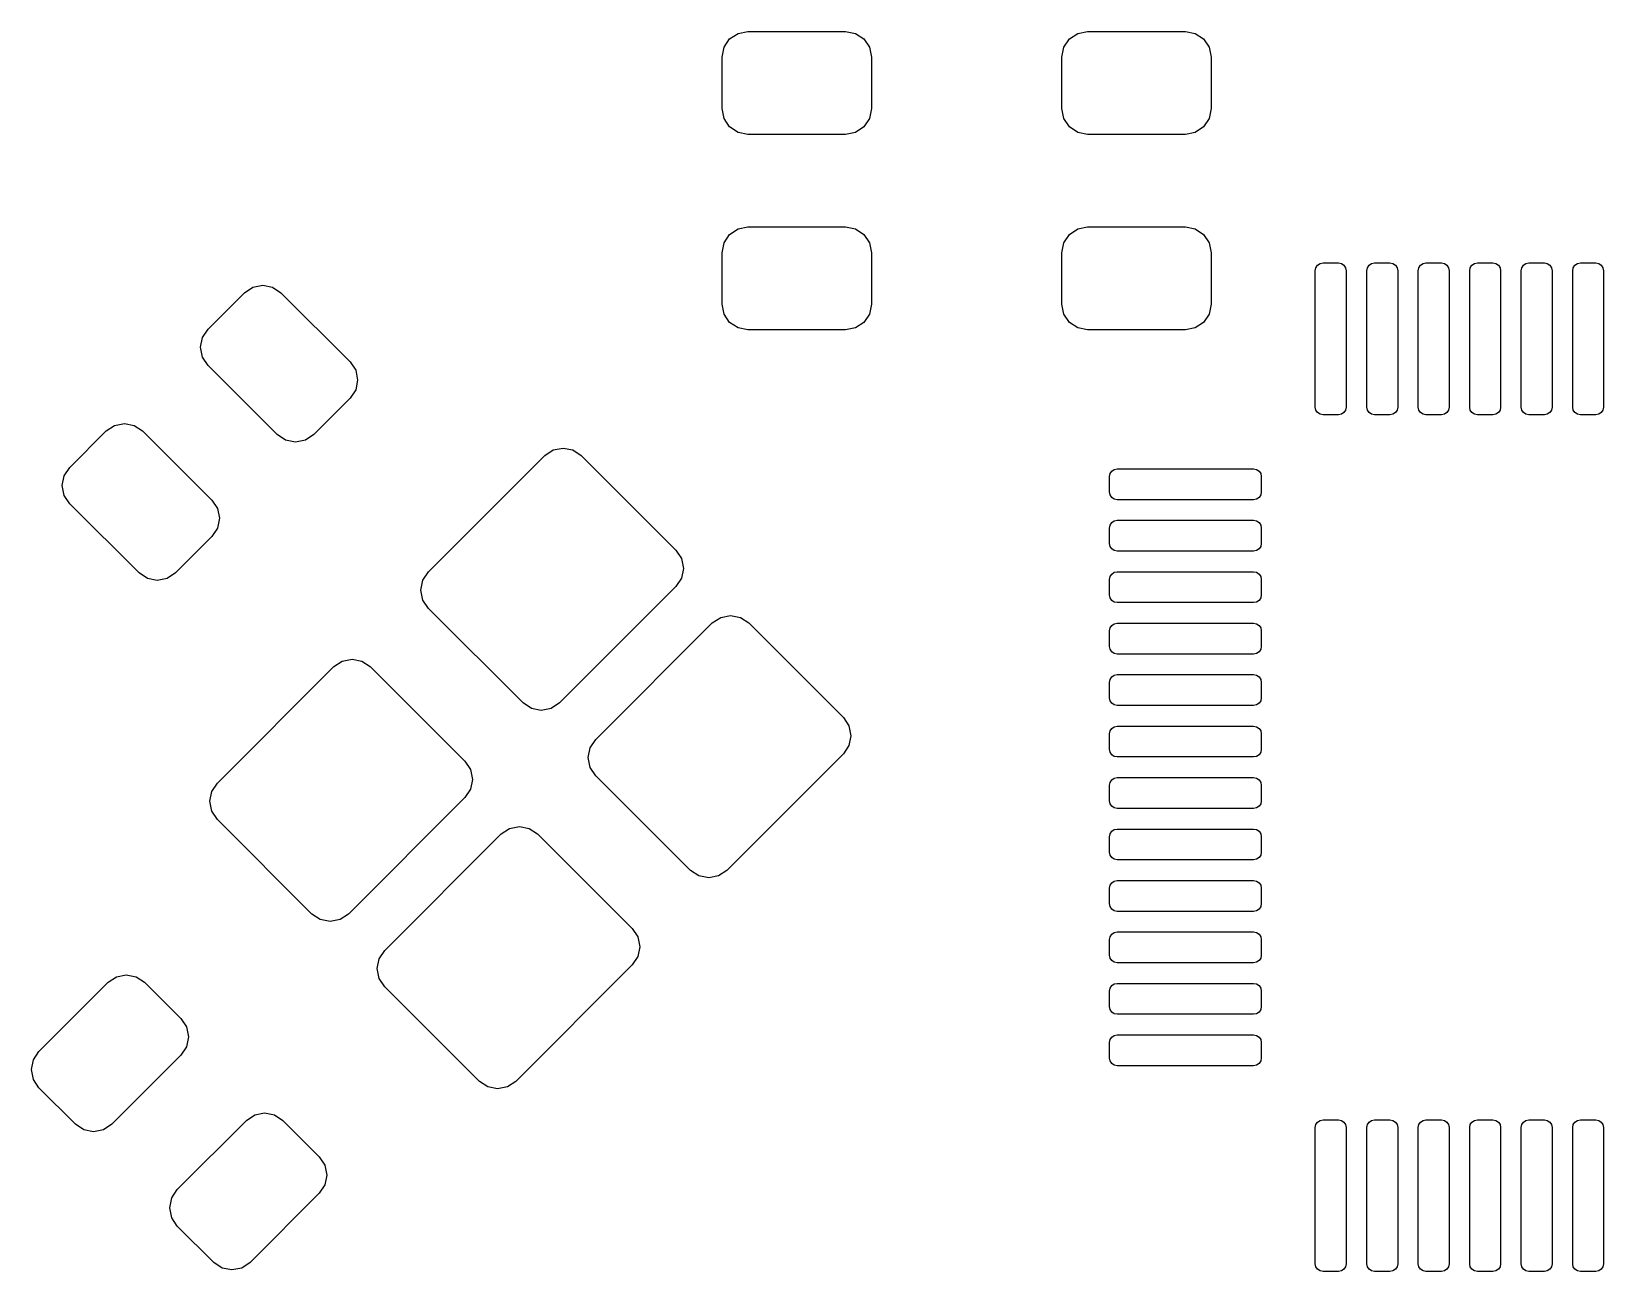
# Model space of a CAD drawing. Extents: x 8.7 to 62.2, y 18.7 to 41.4.
# Drawn here: x 31.47 to 46.74, y 29.35 to 41.4 of the extents above; entities that cross this region are included whole.
import ezdxf

# ---------------------------------------------------------------- set-up
doc = ezdxf.new("R2010")
doc.units = 0
doc.layers.add('BLACK', color=7, linetype='CONTINUOUS')

msp = doc.modelspace()

# ---------------------------------------------------------------- linework, layer by layer
at = {"layer": 'BLACK', "linetype": 'CONTINUOUS'}
for p, q in [((38.329329, 41.38097), (38.425, 41.4)), ((38.425, 41.4), (39.375, 41.4)), ((39.375, 41.4), (39.470671, 41.38097)), ((41.629329, 41.38097), (41.725, 41.4)), ((41.725, 41.4), (42.675, 41.4)), ((42.675, 41.4), (42.770671, 41.38097)), ((38.175, 41.15), (38.19403, 41.245671)), ((38.19403, 41.245671), (38.248223, 41.326777)), ((38.248223, 41.326777), (38.329329, 41.38097)), ((39.470671, 41.38097), (39.551777, 41.326777)), ((39.551777, 41.326777), (39.60597, 41.245671)), ((39.60597, 41.245671), (39.625, 41.15)), ((41.475, 41.15), (41.49403, 41.245671)), ((41.49403, 41.245671), (41.548223, 41.326777)), ((41.548223, 41.326777), (41.629329, 41.38097)), ((42.770671, 41.38097), (42.851777, 41.326777)), ((42.851777, 41.326777), (42.90597, 41.245671)), ((42.90597, 41.245671), (42.925, 41.15)), ((38.175, 40.65), (38.175, 41.15)), ((39.625, 41.15), (39.625, 40.65)), ((41.475, 40.65), (41.475, 41.15)), ((42.925, 41.15), (42.925, 40.65)), ((38.19403, 40.554329), (38.175, 40.65)), ((39.625, 40.65), (39.60597, 40.554329)), ((41.49403, 40.554329), (41.475, 40.65)), ((42.925, 40.65), (42.90597, 40.554329)), ((38.248223, 40.473223), (38.19403, 40.554329)), ((38.329329, 40.41903), (38.248223, 40.473223)), ((39.551777, 40.473223), (39.470671, 40.41903)), ((39.60597, 40.554329), (39.551777, 40.473223)), ((41.548223, 40.473223), (41.49403, 40.554329)), ((41.629329, 40.41903), (41.548223, 40.473223)), ((42.851777, 40.473223), (42.770671, 40.41903)), ((42.90597, 40.554329), (42.851777, 40.473223)), ((38.425, 40.4), (38.329329, 40.41903)), ((39.375, 40.4), (38.425, 40.4)), ((39.470671, 40.41903), (39.375, 40.4)), ((41.725, 40.4), (41.629329, 40.41903)), ((42.675, 40.4), (41.725, 40.4)), ((42.770671, 40.41903), (42.675, 40.4)), ((38.19403, 39.345673), (38.248223, 39.426779)), ((38.248223, 39.426779), (38.329329, 39.480972)), ((38.329329, 39.480972), (38.425, 39.500002)), ((38.425, 39.500002), (39.375, 39.500002)), ((39.375, 39.500002), (39.470671, 39.480972)), ((39.470671, 39.480972), (39.551777, 39.426779)), ((39.551777, 39.426779), (39.60597, 39.345673)), ((41.49403, 39.345673), (41.548223, 39.426779)), ((41.548223, 39.426779), (41.629329, 39.480972)), ((41.629329, 39.480972), (41.725, 39.500002)), ((41.725, 39.500002), (42.675, 39.500002)), ((42.675, 39.500002), (42.770671, 39.480972)), ((42.770671, 39.480972), (42.851777, 39.426779)), ((42.851777, 39.426779), (42.90597, 39.345673)), ((38.175, 39.250002), (38.19403, 39.345673)), ((38.175, 38.750002), (38.175, 39.250002)), ((39.60597, 39.345673), (39.625, 39.250002)), ((39.625, 39.250002), (39.625, 38.750002)), ((41.475, 39.250002), (41.49403, 39.345673)), ((41.475, 38.750002), (41.475, 39.250002)), ((42.90597, 39.345673), (42.925, 39.250002)), ((42.925, 39.250002), (42.925, 38.750002)), ((43.9375, 39.075), (43.943209, 39.103701)), ((43.943209, 39.103701), (43.959467, 39.128033)), ((43.959467, 39.128033), (43.983799, 39.144291)), ((43.983799, 39.144291), (44.0125, 39.15)), ((44.0125, 39.15), (44.1625, 39.15)), ((44.1625, 39.15), (44.191201, 39.144291)), ((44.191201, 39.144291), (44.215533, 39.128033)), ((44.215533, 39.128033), (44.231791, 39.103701)), ((44.231791, 39.103701), (44.2375, 39.075)), ((44.4375, 39.075), (44.443209, 39.103701)), ((44.443209, 39.103701), (44.459467, 39.128033)), ((44.459467, 39.128033), (44.483799, 39.144291)), ((44.483799, 39.144291), (44.5125, 39.15)), ((44.5125, 39.15), (44.6625, 39.15)), ((44.6625, 39.15), (44.691201, 39.144291)), ((44.691201, 39.144291), (44.715533, 39.128033)), ((44.715533, 39.128033), (44.731791, 39.103701)), ((44.731791, 39.103701), (44.7375, 39.075)), ((44.9375, 39.075), (44.943209, 39.103701)), ((44.943209, 39.103701), (44.959467, 39.128033)), ((44.959467, 39.128033), (44.983799, 39.144291)), ((44.983799, 39.144291), (45.0125, 39.15)), ((45.0125, 39.15), (45.1625, 39.15)), ((45.1625, 39.15), (45.191201, 39.144291)), ((45.191201, 39.144291), (45.215533, 39.128033)), ((45.215533, 39.128033), (45.231791, 39.103701)), ((45.231791, 39.103701), (45.2375, 39.075)), ((45.4375, 39.075), (45.443209, 39.103701)), ((45.443209, 39.103701), (45.459467, 39.128033)), ((45.459467, 39.128033), (45.483799, 39.144291)), ((45.483799, 39.144291), (45.5125, 39.15)), ((45.5125, 39.15), (45.6625, 39.15)), ((45.6625, 39.15), (45.691201, 39.144291)), ((45.691201, 39.144291), (45.715533, 39.128033)), ((45.715533, 39.128033), (45.731791, 39.103701)), ((45.731791, 39.103701), (45.7375, 39.075)), ((45.9375, 39.075), (45.943209, 39.103701)), ((45.943209, 39.103701), (45.959467, 39.128033)), ((45.959467, 39.128033), (45.983799, 39.144291)), ((45.983799, 39.144291), (46.0125, 39.15)), ((46.0125, 39.15), (46.1625, 39.15)), ((46.1625, 39.15), (46.191201, 39.144291)), ((46.191201, 39.144291), (46.215533, 39.128033)), ((46.215533, 39.128033), (46.231791, 39.103701)), ((46.231791, 39.103701), (46.2375, 39.075)), ((46.4375, 39.075), (46.443209, 39.103701)), ((46.443209, 39.103701), (46.459467, 39.128033)), ((46.459467, 39.128033), (46.483799, 39.144291)), ((46.483799, 39.144291), (46.5125, 39.15)), ((46.5125, 39.15), (46.6625, 39.15)), ((46.6625, 39.15), (46.691201, 39.144291)), ((46.691201, 39.144291), (46.715533, 39.128033)), ((46.715533, 39.128033), (46.731791, 39.103701)), ((46.731791, 39.103701), (46.7375, 39.075)), ((43.9375, 37.75), (43.9375, 39.075)), ((44.2375, 39.075), (44.2375, 37.75)), ((44.4375, 37.75), (44.4375, 39.075)), ((44.7375, 39.075), (44.7375, 37.75)), ((44.9375, 37.75), (44.9375, 39.075)), ((45.2375, 39.075), (45.2375, 37.75)), ((45.4375, 37.75), (45.4375, 39.075)), ((45.7375, 39.075), (45.7375, 37.75)), ((45.9375, 37.75), (45.9375, 39.075)), ((46.2375, 39.075), (46.2375, 37.75)), ((46.4375, 37.75), (46.4375, 39.075)), ((46.7375, 39.075), (46.7375, 37.75)), ((33.182322, 38.507627), (33.535875, 38.86118)), ((33.535875, 38.86118), (33.616981, 38.915373)), ((33.616981, 38.915373), (33.712652, 38.934404)), ((33.712652, 38.934404), (33.808323, 38.915373)), ((33.808323, 38.915373), (33.889429, 38.86118)), ((33.889429, 38.86118), (34.56118, 38.189429)), ((38.19403, 38.654331), (38.175, 38.750002)), ((38.248223, 38.573225), (38.19403, 38.654331)), ((39.60597, 38.654331), (39.551777, 38.573225)), ((39.625, 38.750002), (39.60597, 38.654331)), ((41.49403, 38.654331), (41.475, 38.750002)), ((41.548223, 38.573225), (41.49403, 38.654331)), ((42.90597, 38.654331), (42.851777, 38.573225)), ((42.925, 38.750002), (42.90597, 38.654331)), ((33.128129, 38.426521), (33.182322, 38.507627)), ((38.329329, 38.519032), (38.248223, 38.573225)), ((38.425, 38.500002), (38.329329, 38.519032)), ((39.375, 38.500002), (38.425, 38.500002)), ((39.470671, 38.519032), (39.375, 38.500002)), ((39.551777, 38.573225), (39.470671, 38.519032)), ((41.629329, 38.519032), (41.548223, 38.573225)), ((41.725, 38.500002), (41.629329, 38.519032)), ((42.675, 38.500002), (41.725, 38.500002)), ((42.770671, 38.519032), (42.675, 38.500002)), ((42.851777, 38.573225), (42.770671, 38.519032)), ((33.109098, 38.33085), (33.128129, 38.426521)), ((33.128129, 38.235179), (33.109098, 38.33085)), ((33.182322, 38.154073), (33.128129, 38.235179)), ((34.56118, 38.189429), (34.615373, 38.108323)), ((33.854073, 37.482322), (33.182322, 38.154073)), ((34.615373, 38.108323), (34.634404, 38.012652)), ((34.615373, 37.916981), (34.56118, 37.835875)), ((34.634404, 38.012652), (34.615373, 37.916981)), ((34.56118, 37.835875), (34.207627, 37.482322)), ((43.943209, 37.721299), (43.9375, 37.75)), ((44.2375, 37.75), (44.231791, 37.721299)), ((44.443209, 37.721299), (44.4375, 37.75)), ((44.7375, 37.75), (44.731791, 37.721299)), ((44.943209, 37.721299), (44.9375, 37.75)), ((45.2375, 37.75), (45.231791, 37.721299)), ((45.443209, 37.721299), (45.4375, 37.75)), ((45.7375, 37.75), (45.731791, 37.721299)), ((45.943209, 37.721299), (45.9375, 37.75)), ((46.2375, 37.75), (46.231791, 37.721299)), ((46.443209, 37.721299), (46.4375, 37.75)), ((46.7375, 37.75), (46.731791, 37.721299)), ((32.192373, 37.517678), (32.273479, 37.571871)), ((32.273479, 37.571871), (32.36915, 37.590902)), ((32.36915, 37.590902), (32.464821, 37.571871)), ((32.464821, 37.571871), (32.545927, 37.517678)), ((43.959467, 37.696967), (43.943209, 37.721299)), ((43.983799, 37.680709), (43.959467, 37.696967)), ((44.0125, 37.675), (43.983799, 37.680709)), ((44.1625, 37.675), (44.0125, 37.675)), ((44.191201, 37.680709), (44.1625, 37.675)), ((44.215533, 37.696967), (44.191201, 37.680709)), ((44.231791, 37.721299), (44.215533, 37.696967)), ((44.459467, 37.696967), (44.443209, 37.721299)), ((44.483799, 37.680709), (44.459467, 37.696967)), ((44.5125, 37.675), (44.483799, 37.680709)), ((44.6625, 37.675), (44.5125, 37.675)), ((44.691201, 37.680709), (44.6625, 37.675)), ((44.715533, 37.696967), (44.691201, 37.680709)), ((44.731791, 37.721299), (44.715533, 37.696967)), ((44.959467, 37.696967), (44.943209, 37.721299)), ((44.983799, 37.680709), (44.959467, 37.696967)), ((45.0125, 37.675), (44.983799, 37.680709)), ((45.1625, 37.675), (45.0125, 37.675)), ((45.191201, 37.680709), (45.1625, 37.675)), ((45.215533, 37.696967), (45.191201, 37.680709)), ((45.231791, 37.721299), (45.215533, 37.696967)), ((45.459467, 37.696967), (45.443209, 37.721299)), ((45.483799, 37.680709), (45.459467, 37.696967)), ((45.5125, 37.675), (45.483799, 37.680709)), ((45.6625, 37.675), (45.5125, 37.675)), ((45.691201, 37.680709), (45.6625, 37.675)), ((45.715533, 37.696967), (45.691201, 37.680709)), ((45.731791, 37.721299), (45.715533, 37.696967)), ((45.959467, 37.696967), (45.943209, 37.721299)), ((45.983799, 37.680709), (45.959467, 37.696967)), ((46.0125, 37.675), (45.983799, 37.680709)), ((46.1625, 37.675), (46.0125, 37.675)), ((46.191201, 37.680709), (46.1625, 37.675)), ((46.215533, 37.696967), (46.191201, 37.680709)), ((46.231791, 37.721299), (46.215533, 37.696967)), ((46.459467, 37.696967), (46.443209, 37.721299)), ((46.483799, 37.680709), (46.459467, 37.696967)), ((46.5125, 37.675), (46.483799, 37.680709)), ((46.6625, 37.675), (46.5125, 37.675)), ((46.691201, 37.680709), (46.6625, 37.675)), ((46.715533, 37.696967), (46.691201, 37.680709)), ((46.731791, 37.721299), (46.715533, 37.696967)), ((31.83882, 37.164125), (32.192373, 37.517678)), ((32.545927, 37.517678), (33.217678, 36.845927)), ((33.935179, 37.428129), (33.854073, 37.482322)), ((34.03085, 37.409098), (33.935179, 37.428129)), ((34.126521, 37.428129), (34.03085, 37.409098)), ((34.207627, 37.482322), (34.126521, 37.428129)), ((35.322182, 36.147667), (36.453553, 37.279038)), ((36.453553, 37.279038), (36.534659, 37.333231)), ((36.534659, 37.333231), (36.63033, 37.352261)), ((36.63033, 37.352261), (36.726001, 37.333231)), ((36.726001, 37.333231), (36.807107, 37.279038)), ((36.807107, 37.279038), (37.726346, 36.359799)), ((31.784627, 37.083019), (31.83882, 37.164125)), ((41.943209, 37.103701), (41.959467, 37.128033)), ((41.959467, 37.128033), (41.983799, 37.144291)), ((41.983799, 37.144291), (42.0125, 37.15)), ((42.0125, 37.15), (43.3375, 37.15)), ((43.3375, 37.15), (43.366201, 37.144291)), ((43.366201, 37.144291), (43.390533, 37.128033)), ((43.390533, 37.128033), (43.406791, 37.103701)), ((31.765596, 36.987348), (31.784627, 37.083019)), ((31.784627, 36.891677), (31.765596, 36.987348)), ((41.9375, 37.075), (41.943209, 37.103701)), ((41.9375, 36.925), (41.9375, 37.075)), ((43.406791, 37.103701), (43.4125, 37.075)), ((43.4125, 37.075), (43.4125, 36.925)), ((31.83882, 36.810571), (31.784627, 36.891677)), ((32.510571, 36.13882), (31.83882, 36.810571)), ((33.217678, 36.845927), (33.271871, 36.764821)), ((41.943209, 36.896299), (41.9375, 36.925)), ((41.959467, 36.871967), (41.943209, 36.896299)), ((41.983799, 36.855709), (41.959467, 36.871967)), ((42.0125, 36.85), (41.983799, 36.855709)), ((43.3375, 36.85), (42.0125, 36.85)), ((43.366201, 36.855709), (43.3375, 36.85)), ((43.390533, 36.871967), (43.366201, 36.855709)), ((43.406791, 36.896299), (43.390533, 36.871967)), ((43.4125, 36.925), (43.406791, 36.896299)), ((33.271871, 36.764821), (33.290902, 36.66915)), ((33.290902, 36.66915), (33.271871, 36.573479)), ((33.271871, 36.573479), (33.217678, 36.492373)), ((41.9375, 36.575), (41.943209, 36.603701)), ((41.9375, 36.425), (41.9375, 36.575)), ((41.943209, 36.603701), (41.959467, 36.628033)), ((41.959467, 36.628033), (41.983799, 36.644291)), ((41.983799, 36.644291), (42.0125, 36.65)), ((42.0125, 36.65), (43.3375, 36.65)), ((43.3375, 36.65), (43.366201, 36.644291)), ((43.366201, 36.644291), (43.390533, 36.628033)), ((43.390533, 36.628033), (43.406791, 36.603701)), ((43.406791, 36.603701), (43.4125, 36.575)), ((43.4125, 36.575), (43.4125, 36.425)), ((33.217678, 36.492373), (32.864125, 36.13882)), ((37.726346, 36.359799), (37.780539, 36.278693)), ((41.943209, 36.396299), (41.9375, 36.425)), ((41.959467, 36.371967), (41.943209, 36.396299)), ((41.983799, 36.355709), (41.959467, 36.371967)), ((42.0125, 36.35), (41.983799, 36.355709)), ((43.3375, 36.35), (42.0125, 36.35)), ((43.366201, 36.355709), (43.3375, 36.35)), ((43.390533, 36.371967), (43.366201, 36.355709)), ((43.406791, 36.396299), (43.390533, 36.371967)), ((43.4125, 36.425), (43.406791, 36.396299)), ((37.780539, 36.278693), (37.799569, 36.183022)), ((32.591677, 36.084627), (32.510571, 36.13882)), ((32.687348, 36.065596), (32.591677, 36.084627)), ((32.783019, 36.084627), (32.687348, 36.065596)), ((32.864125, 36.13882), (32.783019, 36.084627)), ((35.248959, 35.97089), (35.267989, 36.066561)), ((35.267989, 36.066561), (35.322182, 36.147667)), ((37.780539, 36.087351), (37.726346, 36.006245)), ((37.799569, 36.183022), (37.780539, 36.087351)), ((41.9375, 36.075), (41.943209, 36.103701)), ((41.9375, 35.925), (41.9375, 36.075)), ((41.943209, 36.103701), (41.959467, 36.128033)), ((41.959467, 36.128033), (41.983799, 36.144291)), ((41.983799, 36.144291), (42.0125, 36.15)), ((42.0125, 36.15), (43.3375, 36.15)), ((43.3375, 36.15), (43.366201, 36.144291)), ((43.366201, 36.144291), (43.390533, 36.128033)), ((43.390533, 36.128033), (43.406791, 36.103701)), ((43.406791, 36.103701), (43.4125, 36.075)), ((43.4125, 36.075), (43.4125, 35.925)), ((35.267989, 35.875219), (35.248959, 35.97089)), ((37.726346, 36.006245), (36.594975, 34.874874)), ((41.943209, 35.896299), (41.9375, 35.925)), ((41.959467, 35.871967), (41.943209, 35.896299)), ((43.406791, 35.896299), (43.390533, 35.871967)), ((43.4125, 35.925), (43.406791, 35.896299)), ((35.322182, 35.794113), (35.267989, 35.875219)), ((36.241421, 34.874874), (35.322182, 35.794113)), ((41.983799, 35.855709), (41.959467, 35.871967)), ((42.0125, 35.85), (41.983799, 35.855709)), ((43.3375, 35.85), (42.0125, 35.85)), ((43.366201, 35.855709), (43.3375, 35.85)), ((43.390533, 35.871967), (43.366201, 35.855709)), ((36.948528, 34.521321), (38.079899, 35.652692)), ((38.079899, 35.652692), (38.161005, 35.706885)), ((38.161005, 35.706885), (38.256676, 35.725915)), ((38.256676, 35.725915), (38.352347, 35.706885)), ((38.352347, 35.706885), (38.433453, 35.652692)), ((38.433453, 35.652692), (39.352692, 34.733453)), ((41.9375, 35.575), (41.943209, 35.603701)), ((41.943209, 35.603701), (41.959467, 35.628033)), ((41.959467, 35.628033), (41.983799, 35.644291)), ((41.983799, 35.644291), (42.0125, 35.65)), ((42.0125, 35.65), (43.3375, 35.65)), ((43.3375, 35.65), (43.366201, 35.644291)), ((43.366201, 35.644291), (43.390533, 35.628033)), ((43.390533, 35.628033), (43.406791, 35.603701)), ((43.406791, 35.603701), (43.4125, 35.575)), ((41.9375, 35.425), (41.9375, 35.575)), ((43.4125, 35.575), (43.4125, 35.425)), ((34.402943, 35.228428), (34.484049, 35.282621)), ((34.484049, 35.282621), (34.57972, 35.301651)), ((34.57972, 35.301651), (34.675391, 35.282621)), ((34.675391, 35.282621), (34.756497, 35.228428)), ((41.943209, 35.396299), (41.9375, 35.425)), ((41.959467, 35.371967), (41.943209, 35.396299)), ((41.983799, 35.355709), (41.959467, 35.371967)), ((42.0125, 35.35), (41.983799, 35.355709)), ((43.3375, 35.35), (42.0125, 35.35)), ((43.366201, 35.355709), (43.3375, 35.35)), ((43.390533, 35.371967), (43.366201, 35.355709)), ((43.406791, 35.396299), (43.390533, 35.371967)), ((43.4125, 35.425), (43.406791, 35.396299)), ((33.271572, 34.097057), (34.402943, 35.228428)), ((34.756497, 35.228428), (35.675736, 34.309189)), ((41.943209, 35.103701), (41.959467, 35.128033)), ((41.959467, 35.128033), (41.983799, 35.144291)), ((41.983799, 35.144291), (42.0125, 35.15)), ((42.0125, 35.15), (43.3375, 35.15)), ((43.3375, 35.15), (43.366201, 35.144291)), ((43.366201, 35.144291), (43.390533, 35.128033)), ((43.390533, 35.128033), (43.406791, 35.103701)), ((41.9375, 35.075), (41.943209, 35.103701)), ((41.9375, 34.925), (41.9375, 35.075)), ((43.406791, 35.103701), (43.4125, 35.075)), ((43.4125, 35.075), (43.4125, 34.925)), ((36.322527, 34.820681), (36.241421, 34.874874)), ((36.418198, 34.801651), (36.322527, 34.820681)), ((36.513869, 34.820681), (36.418198, 34.801651)), ((36.594975, 34.874874), (36.513869, 34.820681)), ((41.943209, 34.896299), (41.9375, 34.925)), ((41.959467, 34.871967), (41.943209, 34.896299)), ((41.983799, 34.855709), (41.959467, 34.871967)), ((42.0125, 34.85), (41.983799, 34.855709)), ((43.3375, 34.85), (42.0125, 34.85)), ((43.366201, 34.855709), (43.3375, 34.85)), ((43.390533, 34.871967), (43.366201, 34.855709)), ((43.406791, 34.896299), (43.390533, 34.871967)), ((43.4125, 34.925), (43.406791, 34.896299)), ((39.352692, 34.733453), (39.406885, 34.652347)), ((36.894335, 34.440215), (36.948528, 34.521321)), ((39.406885, 34.652347), (39.425915, 34.556676)), ((39.425915, 34.556676), (39.406885, 34.461005)), ((41.9375, 34.575), (41.943209, 34.603701)), ((41.9375, 34.425), (41.9375, 34.575)), ((41.943209, 34.603701), (41.959467, 34.628033)), ((41.959467, 34.628033), (41.983799, 34.644291)), ((41.983799, 34.644291), (42.0125, 34.65)), ((42.0125, 34.65), (43.3375, 34.65)), ((43.3375, 34.65), (43.366201, 34.644291)), ((43.366201, 34.644291), (43.390533, 34.628033)), ((43.390533, 34.628033), (43.406791, 34.603701)), ((43.406791, 34.603701), (43.4125, 34.575)), ((43.4125, 34.575), (43.4125, 34.425)), ((36.875305, 34.344544), (36.894335, 34.440215)), ((39.352692, 34.379899), (38.221321, 33.248528)), ((39.406885, 34.461005), (39.352692, 34.379899)), ((41.943209, 34.396299), (41.9375, 34.425)), ((41.959467, 34.371967), (41.943209, 34.396299)), ((41.983799, 34.355709), (41.959467, 34.371967)), ((43.390533, 34.371967), (43.366201, 34.355709)), ((43.406791, 34.396299), (43.390533, 34.371967)), ((43.4125, 34.425), (43.406791, 34.396299)), ((35.675736, 34.309189), (35.729929, 34.228083)), ((35.729929, 34.228083), (35.748959, 34.132412)), ((36.894335, 34.248873), (36.875305, 34.344544)), ((36.948528, 34.167767), (36.894335, 34.248873)), ((42.0125, 34.35), (41.983799, 34.355709)), ((43.3375, 34.35), (42.0125, 34.35)), ((43.366201, 34.355709), (43.3375, 34.35)), ((33.217379, 34.015951), (33.271572, 34.097057)), ((35.748959, 34.132412), (35.729929, 34.036741)), ((37.867767, 33.248528), (36.948528, 34.167767)), ((41.9375, 34.075), (41.943209, 34.103701)), ((41.9375, 33.925), (41.9375, 34.075)), ((41.943209, 34.103701), (41.959467, 34.128033)), ((41.959467, 34.128033), (41.983799, 34.144291)), ((41.983799, 34.144291), (42.0125, 34.15)), ((42.0125, 34.15), (43.3375, 34.15)), ((43.3375, 34.15), (43.366201, 34.144291)), ((43.366201, 34.144291), (43.390533, 34.128033)), ((43.390533, 34.128033), (43.406791, 34.103701)), ((43.406791, 34.103701), (43.4125, 34.075)), ((43.4125, 34.075), (43.4125, 33.925)), ((33.198349, 33.92028), (33.217379, 34.015951)), ((33.217379, 33.824609), (33.198349, 33.92028)), ((35.675736, 33.955635), (34.544365, 32.824264)), ((35.729929, 34.036741), (35.675736, 33.955635)), ((41.943209, 33.896299), (41.9375, 33.925)), ((43.4125, 33.925), (43.406791, 33.896299)), ((33.271572, 33.743503), (33.217379, 33.824609)), ((41.959467, 33.871967), (41.943209, 33.896299)), ((41.983799, 33.855709), (41.959467, 33.871967)), ((42.0125, 33.85), (41.983799, 33.855709)), ((43.3375, 33.85), (42.0125, 33.85)), ((43.366201, 33.855709), (43.3375, 33.85)), ((43.390533, 33.871967), (43.366201, 33.855709)), ((43.406791, 33.896299), (43.390533, 33.871967)), ((34.190811, 32.824264), (33.271572, 33.743503)), ((34.897918, 32.470711), (36.029289, 33.602082)), ((36.029289, 33.602082), (36.110395, 33.656275)), ((36.110395, 33.656275), (36.206066, 33.675305)), ((36.206066, 33.675305), (36.301737, 33.656275)), ((36.301737, 33.656275), (36.382843, 33.602082)), ((36.382843, 33.602082), (37.302082, 32.682843)), ((41.9375, 33.575), (41.943209, 33.603701)), ((41.943209, 33.603701), (41.959467, 33.628033)), ((41.959467, 33.628033), (41.983799, 33.644291)), ((41.983799, 33.644291), (42.0125, 33.65)), ((42.0125, 33.65), (43.3375, 33.65)), ((43.3375, 33.65), (43.366201, 33.644291)), ((43.366201, 33.644291), (43.390533, 33.628033)), ((43.390533, 33.628033), (43.406791, 33.603701)), ((43.406791, 33.603701), (43.4125, 33.575)), ((41.9375, 33.425), (41.9375, 33.575)), ((43.4125, 33.575), (43.4125, 33.425)), ((41.943209, 33.396299), (41.9375, 33.425)), ((41.959467, 33.371967), (41.943209, 33.396299)), ((41.983799, 33.355709), (41.959467, 33.371967)), ((42.0125, 33.35), (41.983799, 33.355709)), ((43.3375, 33.35), (42.0125, 33.35)), ((43.366201, 33.355709), (43.3375, 33.35)), ((43.390533, 33.371967), (43.366201, 33.355709)), ((43.406791, 33.396299), (43.390533, 33.371967)), ((43.4125, 33.425), (43.406791, 33.396299)), ((37.948873, 33.194335), (37.867767, 33.248528)), ((38.044544, 33.175305), (37.948873, 33.194335)), ((38.140215, 33.194335), (38.044544, 33.175305)), ((38.221321, 33.248528), (38.140215, 33.194335)), ((41.959467, 33.128033), (41.983799, 33.144291)), ((41.983799, 33.144291), (42.0125, 33.15)), ((42.0125, 33.15), (43.3375, 33.15)), ((43.3375, 33.15), (43.366201, 33.144291)), ((43.366201, 33.144291), (43.390533, 33.128033)), ((41.9375, 33.075), (41.943209, 33.103701)), ((41.9375, 32.925), (41.9375, 33.075)), ((41.943209, 33.103701), (41.959467, 33.128033)), ((43.390533, 33.128033), (43.406791, 33.103701)), ((43.406791, 33.103701), (43.4125, 33.075)), ((43.4125, 33.075), (43.4125, 32.925)), ((41.943209, 32.896299), (41.9375, 32.925)), ((41.959467, 32.871967), (41.943209, 32.896299)), ((41.983799, 32.855709), (41.959467, 32.871967)), ((42.0125, 32.85), (41.983799, 32.855709)), ((43.3375, 32.85), (42.0125, 32.85)), ((43.366201, 32.855709), (43.3375, 32.85)), ((43.390533, 32.871967), (43.366201, 32.855709)), ((43.406791, 32.896299), (43.390533, 32.871967)), ((43.4125, 32.925), (43.406791, 32.896299)), ((34.271917, 32.770071), (34.190811, 32.824264)), ((34.367588, 32.751041), (34.271917, 32.770071)), ((34.463259, 32.770071), (34.367588, 32.751041)), ((34.544365, 32.824264), (34.463259, 32.770071)), ((37.302082, 32.682843), (37.356275, 32.601737)), ((37.356275, 32.601737), (37.375305, 32.506066)), ((41.9375, 32.575), (41.943209, 32.603701)), ((41.9375, 32.425), (41.9375, 32.575)), ((41.943209, 32.603701), (41.959467, 32.628033)), ((41.959467, 32.628033), (41.983799, 32.644291)), ((41.983799, 32.644291), (42.0125, 32.65)), ((42.0125, 32.65), (43.3375, 32.65)), ((43.3375, 32.65), (43.366201, 32.644291)), ((43.366201, 32.644291), (43.390533, 32.628033)), ((43.390533, 32.628033), (43.406791, 32.603701)), ((43.406791, 32.603701), (43.4125, 32.575)), ((43.4125, 32.575), (43.4125, 32.425)), ((34.824695, 32.293934), (34.843725, 32.389605)), ((34.843725, 32.389605), (34.897918, 32.470711)), ((37.356275, 32.410395), (37.302082, 32.329289)), ((37.375305, 32.506066), (37.356275, 32.410395)), ((41.943209, 32.396299), (41.9375, 32.425)), ((41.959467, 32.371967), (41.943209, 32.396299)), ((43.406791, 32.396299), (43.390533, 32.371967)), ((43.4125, 32.425), (43.406791, 32.396299)), ((32.291677, 32.215373), (32.387348, 32.234404)), ((32.387348, 32.234404), (32.483019, 32.215373)), ((34.843725, 32.198263), (34.824695, 32.293934)), ((37.302082, 32.329289), (36.170711, 31.197918)), ((41.983799, 32.355709), (41.959467, 32.371967)), ((42.0125, 32.35), (41.983799, 32.355709)), ((43.3375, 32.35), (42.0125, 32.35)), ((43.366201, 32.355709), (43.3375, 32.35)), ((43.390533, 32.371967), (43.366201, 32.355709)), ((31.53882, 31.489429), (32.210571, 32.16118)), ((32.210571, 32.16118), (32.291677, 32.215373)), ((32.483019, 32.215373), (32.564125, 32.16118)), ((32.564125, 32.16118), (32.917678, 31.807627)), ((34.897918, 32.117157), (34.843725, 32.198263)), ((35.817157, 31.197918), (34.897918, 32.117157)), ((41.9375, 32.075), (41.943209, 32.103701)), ((41.9375, 31.925), (41.9375, 32.075)), ((41.943209, 32.103701), (41.959467, 32.128033)), ((41.959467, 32.128033), (41.983799, 32.144291)), ((41.983799, 32.144291), (42.0125, 32.15)), ((42.0125, 32.15), (43.3375, 32.15)), ((43.3375, 32.15), (43.366201, 32.144291)), ((43.366201, 32.144291), (43.390533, 32.128033)), ((43.390533, 32.128033), (43.406791, 32.103701)), ((43.406791, 32.103701), (43.4125, 32.075)), ((43.4125, 32.075), (43.4125, 31.925)), ((41.943209, 31.896299), (41.9375, 31.925)), ((43.4125, 31.925), (43.406791, 31.896299)), ((32.917678, 31.807627), (32.971871, 31.726521)), ((41.959467, 31.871967), (41.943209, 31.896299)), ((41.983799, 31.855709), (41.959467, 31.871967)), ((42.0125, 31.85), (41.983799, 31.855709)), ((43.3375, 31.85), (42.0125, 31.85)), ((43.366201, 31.855709), (43.3375, 31.85)), ((43.390533, 31.871967), (43.366201, 31.855709)), ((43.406791, 31.896299), (43.390533, 31.871967)), ((32.971871, 31.726521), (32.990902, 31.63085)), ((32.990902, 31.63085), (32.971871, 31.535179)), ((41.943209, 31.603701), (41.959467, 31.628033)), ((41.959467, 31.628033), (41.983799, 31.644291)), ((41.983799, 31.644291), (42.0125, 31.65)), ((42.0125, 31.65), (43.3375, 31.65)), ((43.3375, 31.65), (43.366201, 31.644291)), ((43.366201, 31.644291), (43.390533, 31.628033)), ((43.390533, 31.628033), (43.406791, 31.603701)), ((31.484627, 31.408323), (31.53882, 31.489429)), ((32.971871, 31.535179), (32.917678, 31.454073)), ((41.9375, 31.575), (41.943209, 31.603701)), ((41.9375, 31.425), (41.9375, 31.575)), ((43.406791, 31.603701), (43.4125, 31.575)), ((43.4125, 31.575), (43.4125, 31.425)), ((31.465596, 31.312652), (31.484627, 31.408323)), ((31.484627, 31.216981), (31.465596, 31.312652)), ((32.917678, 31.454073), (32.245927, 30.782322)), ((41.943209, 31.396299), (41.9375, 31.425)), ((41.959467, 31.371967), (41.943209, 31.396299)), ((41.983799, 31.355709), (41.959467, 31.371967)), ((42.0125, 31.35), (41.983799, 31.355709)), ((43.3375, 31.35), (42.0125, 31.35)), ((43.366201, 31.355709), (43.3375, 31.35)), ((43.390533, 31.371967), (43.366201, 31.355709)), ((43.406791, 31.396299), (43.390533, 31.371967)), ((43.4125, 31.425), (43.406791, 31.396299)), ((31.53882, 31.135875), (31.484627, 31.216981)), ((35.898263, 31.143725), (35.817157, 31.197918)), ((36.170711, 31.197918), (36.089605, 31.143725)), ((31.892373, 30.782322), (31.53882, 31.135875)), ((35.993934, 31.124695), (35.898263, 31.143725)), ((36.089605, 31.143725), (35.993934, 31.124695)), ((33.554073, 30.817678), (33.635179, 30.871871)), ((33.635179, 30.871871), (33.73085, 30.890902)), ((33.73085, 30.890902), (33.826521, 30.871871)), ((33.826521, 30.871871), (33.907627, 30.817678)), ((31.973479, 30.728129), (31.892373, 30.782322)), ((32.06915, 30.709098), (31.973479, 30.728129)), ((32.164821, 30.728129), (32.06915, 30.709098)), ((32.245927, 30.782322), (32.164821, 30.728129)), ((32.882322, 30.145927), (33.554073, 30.817678)), ((33.907627, 30.817678), (34.26118, 30.464125)), ((43.9375, 30.75), (43.943209, 30.778701)), ((43.9375, 29.425), (43.9375, 30.75)), ((43.943209, 30.778701), (43.959467, 30.803033)), ((43.959467, 30.803033), (43.983799, 30.819291)), ((43.983799, 30.819291), (44.0125, 30.825)), ((44.0125, 30.825), (44.1625, 30.825)), ((44.1625, 30.825), (44.191201, 30.819291)), ((44.191201, 30.819291), (44.215533, 30.803033)), ((44.215533, 30.803033), (44.231791, 30.778701)), ((44.231791, 30.778701), (44.2375, 30.75)), ((44.2375, 30.75), (44.2375, 29.425)), ((44.4375, 30.75), (44.443209, 30.778701)), ((44.4375, 29.425), (44.4375, 30.75)), ((44.443209, 30.778701), (44.459467, 30.803033)), ((44.459467, 30.803033), (44.483799, 30.819291)), ((44.483799, 30.819291), (44.5125, 30.825)), ((44.5125, 30.825), (44.6625, 30.825)), ((44.6625, 30.825), (44.691201, 30.819291)), ((44.691201, 30.819291), (44.715533, 30.803033)), ((44.715533, 30.803033), (44.731791, 30.778701)), ((44.731791, 30.778701), (44.7375, 30.75)), ((44.7375, 30.75), (44.7375, 29.425)), ((44.9375, 30.75), (44.943209, 30.778701)), ((44.9375, 29.425), (44.9375, 30.75)), ((44.943209, 30.778701), (44.959467, 30.803033)), ((44.959467, 30.803033), (44.983799, 30.819291)), ((44.983799, 30.819291), (45.0125, 30.825)), ((45.0125, 30.825), (45.1625, 30.825)), ((45.1625, 30.825), (45.191201, 30.819291)), ((45.191201, 30.819291), (45.215533, 30.803033)), ((45.215533, 30.803033), (45.231791, 30.778701)), ((45.231791, 30.778701), (45.2375, 30.75)), ((45.2375, 30.75), (45.2375, 29.425)), ((45.4375, 30.75), (45.443209, 30.778701)), ((45.4375, 29.425), (45.4375, 30.75)), ((45.443209, 30.778701), (45.459467, 30.803033)), ((45.459467, 30.803033), (45.483799, 30.819291)), ((45.483799, 30.819291), (45.5125, 30.825)), ((45.5125, 30.825), (45.6625, 30.825)), ((45.6625, 30.825), (45.691201, 30.819291)), ((45.691201, 30.819291), (45.715533, 30.803033)), ((45.715533, 30.803033), (45.731791, 30.778701)), ((45.731791, 30.778701), (45.7375, 30.75)), ((45.7375, 30.75), (45.7375, 29.425)), ((45.9375, 30.75), (45.943209, 30.778701)), ((45.9375, 29.425), (45.9375, 30.75)), ((45.943209, 30.778701), (45.959467, 30.803033)), ((45.959467, 30.803033), (45.983799, 30.819291)), ((45.983799, 30.819291), (46.0125, 30.825)), ((46.0125, 30.825), (46.1625, 30.825)), ((46.1625, 30.825), (46.191201, 30.819291)), ((46.191201, 30.819291), (46.215533, 30.803033)), ((46.215533, 30.803033), (46.231791, 30.778701)), ((46.231791, 30.778701), (46.2375, 30.75)), ((46.2375, 30.75), (46.2375, 29.425)), ((46.4375, 30.75), (46.443209, 30.778701)), ((46.4375, 29.425), (46.4375, 30.75)), ((46.443209, 30.778701), (46.459467, 30.803033)), ((46.459467, 30.803033), (46.483799, 30.819291)), ((46.483799, 30.819291), (46.5125, 30.825)), ((46.5125, 30.825), (46.6625, 30.825)), ((46.6625, 30.825), (46.691201, 30.819291)), ((46.691201, 30.819291), (46.715533, 30.803033)), ((46.715533, 30.803033), (46.731791, 30.778701)), ((46.731791, 30.778701), (46.7375, 30.75)), ((46.7375, 30.75), (46.7375, 29.425)), ((34.26118, 30.464125), (34.315373, 30.383019)), ((34.315373, 30.383019), (34.334404, 30.287348)), ((34.334404, 30.287348), (34.315373, 30.191677)), ((32.828129, 30.064821), (32.882322, 30.145927)), ((34.26118, 30.110571), (33.589429, 29.43882)), ((34.315373, 30.191677), (34.26118, 30.110571)), ((32.809098, 29.96915), (32.828129, 30.064821)), ((32.828129, 29.873479), (32.809098, 29.96915)), ((32.882322, 29.792373), (32.828129, 29.873479)), ((33.235875, 29.43882), (32.882322, 29.792373)), ((33.316981, 29.384627), (33.235875, 29.43882)), ((33.412652, 29.365596), (33.316981, 29.384627)), ((33.508323, 29.384627), (33.412652, 29.365596)), ((33.589429, 29.43882), (33.508323, 29.384627)), ((43.943209, 29.396299), (43.9375, 29.425)), ((43.959467, 29.371967), (43.943209, 29.396299)), ((43.983799, 29.355709), (43.959467, 29.371967)), ((44.0125, 29.35), (43.983799, 29.355709)), ((44.1625, 29.35), (44.0125, 29.35)), ((44.191201, 29.355709), (44.1625, 29.35)), ((44.215533, 29.371967), (44.191201, 29.355709)), ((44.231791, 29.396299), (44.215533, 29.371967)), ((44.2375, 29.425), (44.231791, 29.396299)), ((44.443209, 29.396299), (44.4375, 29.425)), ((44.459467, 29.371967), (44.443209, 29.396299)), ((44.483799, 29.355709), (44.459467, 29.371967)), ((44.5125, 29.35), (44.483799, 29.355709)), ((44.6625, 29.35), (44.5125, 29.35)), ((44.691201, 29.355709), (44.6625, 29.35)), ((44.715533, 29.371967), (44.691201, 29.355709)), ((44.731791, 29.396299), (44.715533, 29.371967)), ((44.7375, 29.425), (44.731791, 29.396299)), ((44.943209, 29.396299), (44.9375, 29.425)), ((44.959467, 29.371967), (44.943209, 29.396299)), ((44.983799, 29.355709), (44.959467, 29.371967)), ((45.0125, 29.35), (44.983799, 29.355709)), ((45.1625, 29.35), (45.0125, 29.35)), ((45.191201, 29.355709), (45.1625, 29.35)), ((45.215533, 29.371967), (45.191201, 29.355709)), ((45.231791, 29.396299), (45.215533, 29.371967)), ((45.2375, 29.425), (45.231791, 29.396299)), ((45.443209, 29.396299), (45.4375, 29.425)), ((45.459467, 29.371967), (45.443209, 29.396299)), ((45.483799, 29.355709), (45.459467, 29.371967)), ((45.5125, 29.35), (45.483799, 29.355709)), ((45.6625, 29.35), (45.5125, 29.35)), ((45.691201, 29.355709), (45.6625, 29.35)), ((45.715533, 29.371967), (45.691201, 29.355709)), ((45.731791, 29.396299), (45.715533, 29.371967)), ((45.7375, 29.425), (45.731791, 29.396299)), ((45.943209, 29.396299), (45.9375, 29.425)), ((45.959467, 29.371967), (45.943209, 29.396299)), ((45.983799, 29.355709), (45.959467, 29.371967)), ((46.0125, 29.35), (45.983799, 29.355709)), ((46.1625, 29.35), (46.0125, 29.35)), ((46.191201, 29.355709), (46.1625, 29.35)), ((46.215533, 29.371967), (46.191201, 29.355709)), ((46.231791, 29.396299), (46.215533, 29.371967)), ((46.2375, 29.425), (46.231791, 29.396299)), ((46.443209, 29.396299), (46.4375, 29.425)), ((46.459467, 29.371967), (46.443209, 29.396299)), ((46.483799, 29.355709), (46.459467, 29.371967)), ((46.5125, 29.35), (46.483799, 29.355709)), ((46.6625, 29.35), (46.5125, 29.35)), ((46.691201, 29.355709), (46.6625, 29.35)), ((46.715533, 29.371967), (46.691201, 29.355709)), ((46.731791, 29.396299), (46.715533, 29.371967)), ((46.7375, 29.425), (46.731791, 29.396299))]:
    msp.add_line(p, q, dxfattribs=at)

doc.saveas('drawing.dxf')
